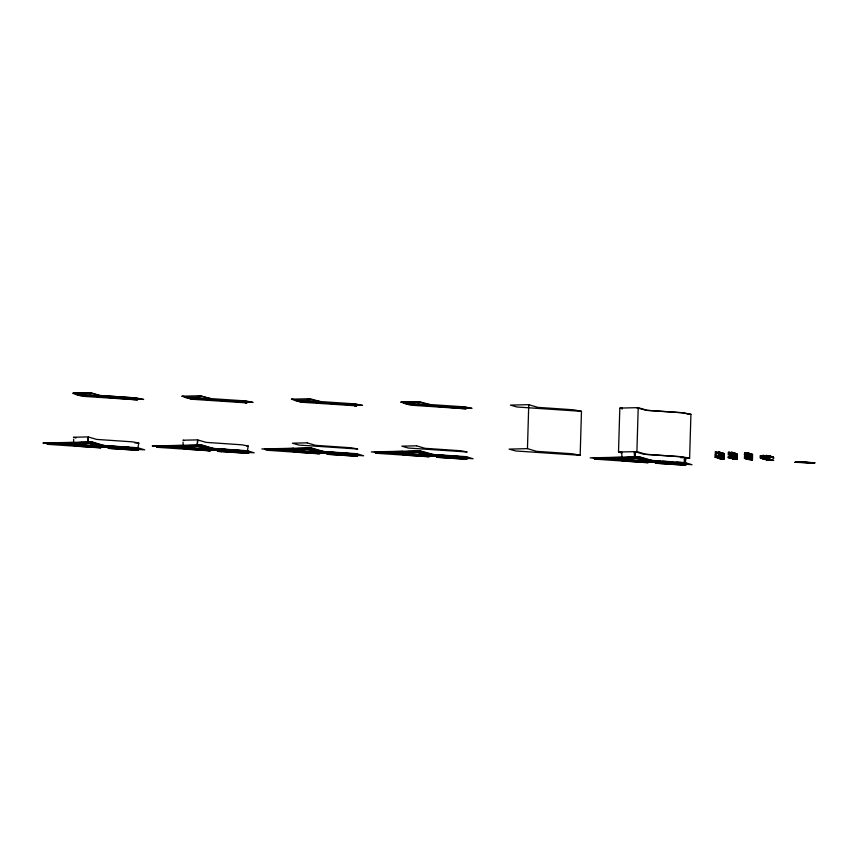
<?xml version="1.0" encoding="UTF-8"?>
<svg xmlns="http://www.w3.org/2000/svg" width="858" height="858" viewBox="0 0 858 858"><rect width="100%" height="100%" fill="white"/><g stroke="black" fill="none" stroke-linecap="round" stroke-linejoin="round"><path stroke-width="1.29" d="M732.035 453.635L732.056 452.938M733.054 453.389L732.56 457.936L732.635 452.52M735.177 454.332L734.673 453.732M527.456 448.637L528.753 404.676L510.392 405.105L517.063 407.003L581.467 411.325L580.169 455.298L515.755 450.965L509.094 449.12L527.456 448.637L536.443 451.329L572.383 453.775L580.169 455.298M685.649 458L689.617 458.269L690.926 414.296L683.215 412.784L647.168 410.328L638.213 407.647L619.819 408.086L618.511 452.048L621.739 453.056M637.204 458.612L623.219 458.805L623.165 457.689M624.163 458.826L624.195 457.732L637.237 457.507M685.006 464.178L691.998 464.693L685.092 462.623L649.892 460.285L639.124 457.035L629 457.207L628.914 458.301L626.447 458.515L626.555 457.411L628.946 457.207M636.228 458.58L636.261 457.486M689.617 458.269L681.917 456.756L645.87 454.3L636.904 451.608L638.213 407.647M628.968 458.301L638.148 458.108L638.18 457.014M639.178 458.151L639.21 457.046M686.271 463.974L646.642 461.347L645.892 461.272L645.967 460.156M647.769 461.432L647.801 460.338L646.02 460.167M650.922 460.371C651.908 461.926 648.659 461.786 649.763 460.253M676.973 462.29L681.134 462.569L681.102 463.674L684.695 464.189L684.727 463.095L683.043 462.752L683.065 463.856M684.148 462.612L684.116 463.717L685.789 464.221L685.821 463.116L683.762 462.569L684.03 463.695M716.205 455.93L716.151 457.571L715.111 457.26C715.014 450.439 714.821 457.282 718.35 456.274M715.679 455.77L715.636 457.421L719.39 457.668M715.808 452.638L715.711 452.616A6.81 0.654 -88.4 0 0 715.604 452.713L715.4 453.163A6.81 0.654 -88.4 0 1 715.293 453.26L715.272 451.758L716.323 452.08L716.248 454.429L715.797 451.919M719.551 452.166L719.336 458.247L717.771 457.764L717.824 456.113M718.822 456.724L718.768 458.376L724.098 459.094L724.259 453.603L718.511 451.855L718.296 457.925L720.441 457.979L720.602 452.488M718.865 457.507L719.036 452.005M719.336 456.885L719.294 458.526L722.533 458.622L722.693 453.121M719.873 456.831L719.819 458.687L723.047 458.773L723.208 453.281M720.077 452.327L719.916 457.829L717.771 457.764M720.366 457.711L720.334 458.848L723.573 458.933L723.734 453.442M720.859 459.009L720.913 457.357M721.128 452.649L720.956 458.14L718.822 458.086M721.481 458.301L721.642 452.81M722.168 452.96L722.007 458.462L719.229 458.279M728.26 457.636L728.238 455.963L730.383 456.317L730.33 457.957L729.804 457.807L732.56 457.968M728.281 454.461L728.356 452.123M729.826 458.108L729.858 456.156M729.847 454.944L729.922 452.595M732.11 452.37L731.895 458.44L734.04 458.494L734.201 453.003M736.293 453.635L736.132 459.137L732.893 459.041L732.947 457.4M733.676 452.842L733.515 458.333L730.04 458.151M732.947 458.751L731.37 458.279L731.584 452.209L737.333 453.957L737.172 459.448L734.512 459.234L734.727 453.163M735.242 453.314L735.081 458.816L732.421 458.601M736.818 453.796L736.647 459.287L734.512 459.234M751.565 454.054L751.404 459.545L744.433 458.322L744.508 456.681M745.076 458.215L744.605 456.413L745.034 458.504L748.262 458.59M746.889 454.879A6.81 0.654 -88.4 0 1 746.782 454.987L746.128 454.783A6.81 0.654 -88.4 0 1 746.031 454.622L745.859 454.064A6.81 0.654 -88.4 0 0 745.763 453.903L745.119 455.362L745.194 453.013M746.878 456.199L746.106 455.534L745.548 458.665L748.787 458.751L748.948 453.26M745.699 453.871L745.709 453.174M746.17 455.523L746.074 458.826L749.313 458.912L749.474 453.421M746.192 454.815L746.235 453.324M746.696 455.684L746.599 458.987L750.353 459.234L750.514 453.732M746.717 454.976L746.76 453.485M752.445 459.867L746.696 458.118L746.857 452.627L752.605 454.375L752.445 459.867L749.785 459.652L751.919 459.706L752.08 454.214M747.114 459.148L747.382 452.777M747.908 452.938L747.64 459.298L750.879 459.395L751.04 453.893M748.165 459.459L748.423 453.099M749.828 459.073L749.999 453.571M760.295 457.882L765.765 458.033L773.691 460.446L768.21 460.296L760.295 457.882L760.36 455.737L762.001 455.78L762.462 458.086M763.867 456.349L761.55 456.102L761.496 458.247L767.116 458.44M761.636 458.301L761.7 456.145L764.038 456.392L764.392 455.469M762.226 456.306L762.161 458.451L767.781 458.644M762.312 458.504L762.376 456.349M763.084 455.459L762.987 458.708L768.982 459.009M764.178 459.073L764.274 455.823L768.232 456.113M764.424 455.866L764.328 459.116L770.323 459.416M764.853 459.277L764.95 456.027L768.382 456.156L769.1 456.381L765.776 456.274L765.679 459.523L771.149 459.674M765.1 456.07L765.004 459.32L770.999 459.631M765.529 459.48L765.626 456.231L768.907 456.317L766.484 456.274L767.695 456.445M766.291 456.435L766.194 459.684L771.825 459.877M766.344 459.727L766.441 456.477L768.607 456.681M767.02 459.931L766.966 456.638M767.642 456.842L767.545 460.092L773.165 460.285M767.695 460.135L767.792 456.885C769.776 455.255 770.924 459.813 768.275 458.14L768.618 460.263M87.655 442.46L88.149 436.904L73.456 437.248L75.944 438.041M635.424 451.769L634.899 457.7L642.964 460.113L659.684 461.282M721.567 458.247L722.082 452.992M735.274 458.612L735.692 453.507L735.606 458.976L732.367 458.891M747.307 458.226L747.811 453.582L751.597 454.611M735.649 454.268L736.325 454.204M685.574 457.829L684.888 463.706L676.351 462.398M87.795 442.127L88.395 436.979L96.579 439.403L132.518 441.849L138.792 443.06L137.773 448.884L80.148 445.012L73.777 443.189L84.878 442.889M732.593 457.786L733.075 452.713M747.339 458.043L747.822 452.97M219.777 449.26L205.137 448.23L197.168 445.838L197.855 439.95L206.038 442.374L241.977 444.819L248.241 446.042L247.233 451.855L189.597 447.983L183.258 446.171L186.508 446.031M625.107 457.904L634.899 457.7L635.671 451.844L643.854 454.257L679.793 456.713L686.057 457.925L685.049 463.738L627.423 459.867L621.074 458.065M767.953 456.209L768.082 455.587M730.008 454.761L730.19 454.129A2.628 1.319 18.5 0 1 730.737 453.56L731.348 453.474M760.971 458.086L761.336 456.842M762.612 458.14L763.202 456.145M765.754 458.226L766.333 456.231L767.031 456.241L766.441 458.236L760.821 458.043L760.36 455.737M728.442 454.29L728.624 453.646A2.628 1.319 18.5 0 1 729.171 453.078L729.783 453.003M716.398 454.279L716.591 453.614A2.628 1.319 18.5 0 1 717.138 453.045M745.666 457.014L744.551 456.703M206.564 450.429L187.087 449.12A25.547 0.665 1.7 0 1 186.261 449.066C183.462 449.292 186.937 447.243 188.213 448.048M247.522 453.174L248.895 452.112L249.85 452.434M178.85 447.147L179.429 447.329L178.893 447.157A28.121 0.74 1.7 0 0 178.818 447.125A31.231 0.815 1.7 0 0 178.818 447.125L180.266 446.814M183.129 396.267L189.157 398.048L206.392 399.227M246.611 402.874L191.581 399.227L185.253 397.404L198.412 397.19L206.167 399.474L242.246 401.93L247.007 402.874M292.589 399.238L300 401.136L298.337 400.976M351.04 404.858L356.499 405.834L301.04 402.198L294.712 400.386L307.829 400.15L316.001 402.488L351.501 404.89M212.055 449.86L209.438 450.772L210.285 450.782M617.76 457.893L621.932 457.411L593.264 457.968L594.337 458.097M771.245 456.638L770.087 456.692L772.436 456.788M182.003 396.192L200.397 395.752L209.524 398.53L245.399 400.901L253.11 402.413L245.173 401.876M291.452 399.163L309.845 398.723L320.442 401.555M400.911 402.134L419.305 401.705L429.89 404.526M620.709 452.112L621.696 452.048L621.975 457.968L623.541 457.936M622.34 408.88L620.184 408.033M183.033 445.613L184.116 445.516L179.494 446.771M70.581 442.985L74.635 442.546M769.24 456.006L770.57 456.22M69.455 444.047L70.806 443.843M178.914 447.018L179.815 446.868M102.145 396.6L78.657 395.055L72.555 393.254L90.326 392.91L98.938 395.452L134.824 397.897L141.527 399.195L140.53 399.174M620.913 408.118L622.018 408.043M717.181 453.067L717.749 452.96M179.333 446.761L156.499 447.211L157.186 447.308M621.074 458.022L621.975 457.968M152.359 445.946L201.576 444.916L213.192 448.423L247.383 450.74M155.641 446.053L183.011 445.484M294.723 400.364L295.581 400.311M730.351 456.338L729.75 456.37M745.098 456.595L744.497 456.628M618.704 452.016L636.904 451.608M180.598 445.849L182.325 445.667M46.042 443.093L73.552 442.514M180.941 445.806L182.829 445.624M181.059 445.795L184.116 445.516M319.723 453.753L317.717 453.7M429.172 456.724L427.295 456.681M648.08 462.666L646.16 462.623M185.285 397.426L186.122 397.34M47.104 444.229L47.887 444.337M185.339 445.806L187.956 445.581M185.328 446.911L186.518 446.793M623.165 458.783L625.739 458.58M185.457 445.817L186.379 445.71M212.087 449.828L199.41 446.718L185.349 446.911L187.044 446.761M81.671 442.342L75.912 442.835L84.459 442.717M188.663 445.527L201.351 445.152L212.13 448.402L247.962 451.233M188.706 446.621L191.098 446.417M298.123 448.498L310.832 448.133L321.536 451.362L356.724 453.7L363.631 455.78L261.84 448.938L311.025 447.887L323.466 451.469M298.166 449.592L310.8 449.227L322.533 452.552L321.364 452.434M407.647 451.469L419.272 451.072M407.614 452.563L410.006 452.359M295.656 448.702L294.83 448.777L297.93 448.519M295.624 449.796L294.787 449.882L308.891 449.699L321.568 452.831M297.629 449.635L296.503 449.731M187.923 446.686L186.872 446.771M296.675 449.71L294.798 449.871L295.796 449.914M406.864 451.533L404.29 451.748L418.329 451.565M406.831 452.627L404.247 452.842L418.296 452.67M625.782 457.475L623.198 457.689L624.195 457.732M250.954 402.177L243.415 400.804L244.015 400.847M360.349 405.148L352.874 403.775L353.475 403.818M771.095 456.649L769.798 456.392L771.771 456.585M217.503 451.244L219.584 451.297M326.962 454.214L329.129 454.279M436.411 457.185L466.731 459.137M655.319 463.138L685.639 465.09M766.119 455.459L766.687 455.48A2.628 1.073 -68.5 0 1 767.17 455.877L769.905 456.016M430.995 455.802L429.064 455.748M649.903 461.743L648.219 461.711M465.894 408.816L410.564 405.18L404.182 403.335L417.32 403.131L425.075 405.416L465.958 408.805M773.144 460.306L768.285 460.242M798.841 462.108L797.168 462.237A83.827 2.199 1.7 0 1 795.806 462.323L795.452 462.312A69.916 1.834 1.7 0 0 796.921 462.215L813.706 462.805L796.149 462.333L797.05 462.323A65.723 1.716 1.7 0 0 798.208 462.28L799.238 462.237M357.421 454.204L355.662 453.678M357.389 455.308L355.748 454.794M248.134 453.324L247.501 453.324L249.764 452.434M357.539 456.295L330.566 454.558M467.042 459.266L465.111 459.223M47.351 444.219L70.013 443.79M292.578 448.455L293.565 448.487L289.382 449.013L293.575 448.498L264.929 449.077L265.937 449.174M466.816 458.279L465.851 458.258M685.756 463.127L684.791 463.095M685.724 464.221L684.759 464.199M356.445 405.845L355.823 405.845M265.508 449.013L264.897 449.056L265.873 449.174M73.595 393.146L90.937 392.782L99.893 395.463L135.95 397.93L143.651 399.442L138.052 399.013M287.537 449.721L289.682 449.774L288.277 450.032A28.121 0.74 1.7 0 1 288.256 450.085L293.854 451.812A28.689 0.751 1.7 0 0 294.015 451.855L295.72 452.037A25.547 0.665 1.7 0 0 296.439 452.091M101.137 446.857L102.66 446.868M99.399 447.79L100.815 447.79M81.725 442.342L91.881 442.181M307.057 442.846L292.396 443.189L298.756 445.045L357.7 449.013L351.426 447.79L315.487 445.345L307.303 442.921M188.781 445.795L199.464 445.624L213.074 449.581L211.958 449.474M188.074 445.999L197.083 445.806L197.608 439.875L182.915 440.218L183.987 440.583M191.141 446.417L201.351 446.257L200.343 446.224M177.81 446.75L178.968 446.75M416.516 445.817L401.823 446.16L408.215 448.026L467.149 451.984L460.885 450.761L424.946 448.316L416.763 445.892M295.828 448.82L308.891 448.595L317.986 451.297L357.336 454.214L356.488 454.182M287.355 449.721L265.98 450.182L317.599 453.689M415.991 451.748L402.188 452.069L408.515 453.925L466.141 457.797M396.814 452.692L375.439 453.153L376.33 453.26M397.05 452.692L399.142 452.756L397.79 452.981A28.121 0.74 1.7 0 0 397.726 453.078L397.93 453.153M410.049 452.359L420.206 452.198M595.12 459.062L594.347 459.094L645.817 462.601M595.227 459.062L618.05 458.698L616.612 458.976A28.121 0.74 1.7 0 0 616.634 459.019L616.945 459.127M105.931 446.932L106.724 446.954M359.309 455.405L358.419 455.384M140.337 449.463L76.287 444.852M100.708 447.779L100.611 447.812A22.758 0.601 1.7 0 0 99.571 447.64L98.177 447.533A42.117 1.105 1.7 0 0 97.319 447.468L97.104 447.458M209.695 450.686A26.298 0.686 1.7 0 1 210.135 450.75L209.706 450.782A26.137 0.686 1.7 0 0 209.277 450.643L206.488 450.418M647.919 462.676L647.994 462.676A26.298 0.686 1.7 0 0 647.522 462.58A26.137 0.686 1.7 0 0 647.104 462.526L624.796 461.003A25.547 0.665 1.7 0 1 624.077 460.95L622.372 460.778A28.689 0.751 1.7 0 1 622.297 460.746L622.264 460.746M308.29 398.82L317.782 401.394L354.858 403.871L362.559 405.384L298.058 401.051L291.495 399.206M636.615 407.743L646.213 410.317L682.089 412.762L688.534 414.071M186.293 446.943L185.425 446.921M799.12 462.033L800.203 462.044M200.386 445.12L201.308 445.152M198.466 445.592L199.442 445.624M198.434 446.696L199.367 446.718M309.835 448.091L310.768 448.123M307.925 448.562L308.848 448.595M309.802 449.195L310.735 449.217M307.893 449.667L308.816 449.689M419.294 451.072L430.984 454.332L466.184 456.671L473.09 458.751L371.332 451.919L420.484 450.858L432.915 454.44M638.17 458.108L639.124 458.14M469.734 408.118L468.951 408.097M685.842 465.218L683.955 465.154M108.28 448.262L138.149 450.203M183.591 445.484L183.687 445.495M649.645 461.668L648.905 461.54A20.528 0.536 1.7 0 0 646.256 461.293M799.345 462.162L811.925 462.687M211.615 449.86L210.65 449.828L211.454 449.849M360.188 405.148L359.652 405.137M102.102 446.879L102.188 446.889A36.701 0.965 1.7 0 0 101.019 446.6M218.361 451.244L217.868 451.308A24.013 0.633 1.7 0 0 218.983 451.426M196.868 397.125L197.404 397.136M138.041 450.353L136.808 450.3M766.441 458.236L765.604 458.183L765.143 455.877L765.829 455.888L766.291 458.193M773.058 458.279L773.755 458.29M199.206 395.86L199.549 395.87M247.233 453.314L246.868 453.303M246.192 402.863L245.463 402.842M766.065 455.491L773.112 456.992L770.248 456.767L770.774 456.928M765.4 455.705L763.609 455.619L763.663 458.912L769.658 459.212M769.229 455.812L766.215 455.544M771.095 456.381L769.09 456.177M767.116 456.681L769.283 456.885L768.082 456.52M770.924 456.971L773.262 457.035M715.111 457.26L718.35 457.346L724.098 459.094M728.185 457.614L731.424 457.7L737.172 459.448M744.551 458.065L746.696 458.118M768.307 458.805L762.837 458.655L762.934 455.416L765.915 455.866M744.508 458.344L747.736 458.44M729.761 458.086L732.989 458.183L733.15 452.681L733.343 458.033M766.87 459.888L772.49 460.081M800.482 461.979L811.303 462.58M216.742 449.957L215.744 449.903L218.147 451.244M306.896 400.107L307.915 400.16M208.987 450.761L157.507 447.329M247.233 452.327L254.183 452.81L247.426 450.75M355.094 405.823L354.515 405.791M197.769 397.147L198.402 397.179M762.751 458.558L768.221 458.783M249.056 452.413L249.657 452.434L248.831 452.402M762.923 458.558L762.419 458.526M654.15 461.819L653.539 461.797L658.751 462.419M250.01 402.155L250.847 402.177L246.021 401.887M686.775 464.296L687.698 464.317L686.743 464.006M356.499 455.287C359.062 455.512 349.421 454.3 354.708 454.944M325.783 452.906L324.978 452.874L329.815 453.464M246.943 452.305L243.286 451.78L245.249 451.973M319.659 452.777L321.546 452.831L319.53 452.767M246.975 451.211L247.941 451.233L236.025 450.193M435.242 455.877L434.287 455.845L468.779 458.376L467.835 458.065M219.476 451.297L247.64 453.185M688.277 414.124L690.926 414.296M209.041 399.399L217.793 399.989M221.503 400.236L230.169 400.825M234.137 401.083L243.382 401.705M217.406 400.021L188.213 398.037L182.035 396.235M221.375 400.278L229.311 400.815M233.279 401.083L243.854 401.791M105.309 396.868L114.564 397.49M117.214 397.662L127.788 398.369M130.631 398.509L135.714 398.906M680.673 457.561L683.011 457.722M684.416 457.818L686.057 457.925M647.801 460.338L660.295 461.175M662.387 461.314L672.801 462.012M663.845 461.561L672.179 462.119M621.578 459.92L590.207 457.85L639.392 456.799L651.823 460.381M622.404 460.027L627.466 460.371M631.263 460.628L635.059 460.875M643.918 461.475L646.482 461.593M647.715 461.722L659.094 462.494M669.219 463.17L671.75 463.341M467.353 458.033L427.456 455.373A20.528 0.536 1.7 0 1 429.944 455.587L430.78 455.727M375.557 452.166L428.7 455.727M406.188 455.083L428.196 456.585A26.137 0.686 1.7 0 1 428.603 456.628A26.298 0.686 1.7 0 1 429.043 456.692M376.415 453.271L426.984 456.66M246.6 445.924L248.241 446.042M356.692 454.826L299.056 450.954L292.717 449.142L306.542 448.777L314.822 451.233L350.783 453.678L356.531 454.794M317.095 452.316L295.474 450.836L296.932 450.965M357.904 455.062L316.988 452.316M296.729 452.102L318.736 453.614A26.137 0.686 1.7 0 1 319.155 453.657A26.298 0.686 1.7 0 1 319.594 453.721M329.032 454.268L357.282 456.166M134.567 442.782L138.792 443.06M209.985 448.444L208.687 448.337L220.399 449.142M222.479 449.281L233.944 450.053M223.949 449.538L232.282 450.096M236.443 450.375L245.806 451.565M157.003 446.235L156.199 446.181M207.668 449.345L187.001 447.962M208.076 449.377L248.702 452.102M188.385 448.391L152.359 445.956M191.259 448.541L195.592 448.831M200.44 449.152L201.319 449.217M204.826 449.495L207.357 449.667M209.792 449.785L219.648 450.439M225.954 450.868L226.866 450.922M229.687 451.115L233.183 451.351M221.31 451.608L245.838 453.249M91.945 442.192L102.574 445.409L137.816 447.758L144.723 449.839L134.599 449.152M104.697 445.752L98.724 445.302M106.778 445.892L117.192 446.589M119.273 446.728L129.697 447.426M131.778 447.565L138.524 448.262L136.872 447.747M101.995 445.72L95.517 445.227L88.674 443.157M108.237 446.139L116.581 446.696M120.742 446.986L129.075 447.544M47.008 443.232L47.673 443.275M47.297 443.296L42.932 442.996L92.117 441.934L103.582 445.42M56.145 443.897L79.558 445.409M83.955 445.71L84.835 445.763M87.784 446.021L91.581 446.267M99.946 446.782L106.767 447.286M112.848 447.651L116.892 447.973M125.74 448.562L129.537 448.82M78.067 446.181L96.879 447.436M98.863 447.758L47.93 444.347M210.982 398.584L199.828 395.892M681.134 462.569L682.989 462.741M646.224 461.304L623.884 459.759L617.953 458.022M658.923 463.481L683.74 465.143M464.854 456.628L466.913 457.175L427.112 454.225M431.982 455.523L420.27 452.198M427.359 455.362L404.922 453.807L398.831 451.984L402.917 451.447L374.356 452.027L375.364 452.145M462.194 457.722L465.787 458.247M440.015 457.539L464.832 459.202M207.754 449.356L211.872 449.785M187.087 449.12L186.315 449.066M221.654 451.63L218.994 451.426M104.547 445.516L103.625 445.431M46.922 443.221L46.128 443.157M77.853 446.16L75.204 445.935M136.39 450.278L110.242 448.519A21.332 0.558 1.7 0 1 108.687 448.369A31.199 0.815 1.7 0 1 108.172 448.305M409.448 404.107L402.016 402.166L418.661 401.823L427.23 404.365L464.307 406.842L472.018 408.354L407.507 404.021L400.943 402.177M317.707 402.616L315.186 402.37M301.769 402.252L300.407 402.123M210.081 398.573L207.947 398.359M190.54 398.166L188.803 397.983M208.247 399.646L205.845 399.42M192.31 399.281L190.959 399.142M81.092 395.195L76.512 394.154M731.348 452.767L730.297 452.692M322.565 451.458L321.396 451.34M352.767 453.657L354.74 453.839M317.653 452.348L318.522 452.423M213.106 448.487L211.937 448.369M243.318 450.686L245.281 450.868M103.614 446.61L91.913 443.286M133.827 448.809L138.492 449.367L136.529 448.82M462.323 406.746L469.894 408.118M717.738 452.252L716.741 452.177M812.204 462.676L813.137 462.752M318.146 452.391L321.321 452.756M216.077 450.064L216.924 450.193A23.059 0.601 1.7 0 0 218.693 450.364L219.809 450.45M728.485 457.679L729.686 457.786M748.466 459.523L749.656 459.631M717.127 457.7L717.653 457.743M733.193 459.105L734.394 459.212M729.772 452.284L728.753 452.22M811.593 462.58L815.1 462.848L813.566 462.741M319.069 451.394L317.632 451.244M219.283 450.418L216.827 450.182M186.132 449.056L185.146 448.97M219.938 451.501L219.691 451.49A21.332 0.558 1.7 0 1 218.147 451.34A31.199 0.815 1.7 0 1 217.632 451.276M91.892 443.286L75.879 443.94L89.951 443.747L100.976 446.6M318.983 401.501L317.503 401.351M131.66 447.715L137.623 448.852M208.698 450.579L207.7 450.504A42.117 1.105 1.7 0 0 206.778 450.439M156.049 446.171L155.545 446.117M353.775 403.85L354.558 403.936M351.748 404.912L352.348 404.987M244.326 400.879L245.098 400.965M242.288 401.941L242.889 402.005M208.88 450.6L209.03 450.611A22.758 0.601 1.7 0 1 209.953 450.718L210.038 450.729M771.288 457.024L772.093 457.121A2.628 1.523 -67.9 0 1 772.822 457.582M210.242 449.549L210.521 449.581A36.701 0.965 1.7 0 1 211.647 449.742M246.214 451.812L247.962 452.327M327.166 454.257L327.327 454.279A24.013 0.633 1.7 0 0 328.442 454.397L329.644 454.493A23.809 0.622 1.7 0 0 330.319 454.547M185.875 447.844L180.48 446.235M655.48 463.17L655.694 463.202A24.013 0.633 1.7 0 0 656.799 463.32L658.011 463.417A23.809 0.622 1.7 0 0 658.687 463.459M436.572 457.228L436.776 457.25A24.013 0.633 1.7 0 0 437.891 457.368L439.092 457.475A23.809 0.622 1.7 0 0 439.779 457.518M184.652 448.906L184.652 448.906A28.689 0.751 1.7 0 1 184.47 448.863L179.14 447.233M581.467 411.325L573.691 409.813L537.751 407.357L528.753 404.676M465.98 457.764L460.242 456.649L424.27 454.204L416.076 451.78M215.69 449.989L215.337 449.914M106.199 447.007L107.465 447.222A23.059 0.601 1.7 0 0 107.647 447.243M295.12 450.782L289.586 449.099M622.372 408.59L620.913 408.14M762.859 455.394L767.856 456.906M746.889 453.528L744.669 452.852L745.119 455.362M733.182 453.249L731.531 452.788L732.56 453.796M719.841 457.764L719.669 452.692L717.921 452.96L717.932 452.273L718.983 452.584M722.104 453.496L724.238 454.15M732.464 456.949L729.761 456.424M732.303 458.869L732.957 459.062M620.742 452.155L621.449 452.37M649.731 461.357L637.301 457.518L637.269 458.622L645.935 461.25M617.041 459.159L622.168 460.714M465.208 457.764L466.881 458.279M418.393 451.576L427.059 454.204M418.361 452.67L427.016 455.308M398.133 453.206L403.357 454.794A28.689 0.751 1.7 0 0 403.464 454.826L405.169 455.008A25.547 0.665 1.7 0 0 405.888 455.062M358.387 455.094L359.384 455.394M75.804 393.94L73.638 393.275M71.321 443.35L76.04 444.787M71.117 443.286L70.506 443.093M74.936 445.86L69.369 444.154A31.231 0.815 1.7 0 1 69.348 444.144M768.2 458.033L767.996 457.067M773.573 457.239L773.691 458.054M751.629 454.107L751.855 459.652M736.368 453.689L736.582 459.234M731.66 452.263L731.777 457.55M744.422 454.697L744.401 454.268A2.628 1.276 24.9 0 1 744.701 453.571M732.292 455.233L732.26 454.804A2.628 1.276 24.9 0 1 732.292 454.472M729.675 454.44L729.643 453.957A2.628 1.276 24.9 0 1 729.954 453.314M751.619 454.719L751.747 459.395M183.033 442.235L183.151 444.197M73.584 439.253L73.691 441.226M634.223 451.791L634.502 457.711M684.234 458.901L684.427 463.695M729.729 454.611A4.054 0.568 -81.6 0 1 729.654 454.74M744.476 454.869A4.054 0.568 -81.6 0 1 744.401 454.997M220.871 451.576A23.809 0.622 1.7 0 1 220.184 451.522M729.965 452.305L730.469 453.163L729.965 452.305M744.712 452.563L745.216 453.421L744.712 452.563M75.858 394.412L82.132 396.257L137.58 399.892L96.793 396.514L88.953 394.208L75.944 394.401M797.886 461.99L796.492 462.162A79.419 2.081 1.7 0 1 794.755 462.29L814.403 462.827L797.886 461.99"/></g></svg>
